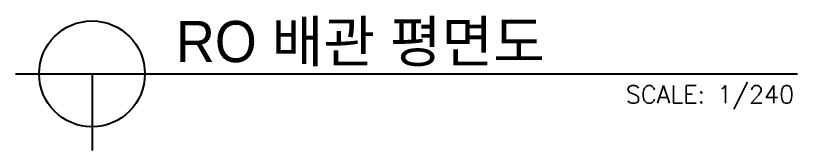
# Model space of a CAD drawing. Header units: millimetres. Extents: x 10903 to 284569, y 2319 to 62017.
# Drawn here: x 156088 to 172053, y 2319 to 5067 of the extents above; entities that cross this region are included whole.
import ezdxf
from ezdxf.enums import TextEntityAlignment as Align

# ---------------------------------------------------------------- set-up
doc = ezdxf.new("R2010")
doc.units = ezdxf.units.MM
doc.layers.add('FORM', color=7, linetype='Continuous')
doc.styles.add('GHD', font='')
doc.styles.add('SIM', font='simplex_.ttf')
doc.styles.get('GHD').set_extended_font_data('Dotum')

msp = doc.modelspace()

# ---------------------------------------------------------------- linework, layer by layer
at = {"layer": 'FORM', "color": 3}
for p, q in [((156088.4, 3879.5), (172053, 3879.5)), ((157648.4, 3879.5), (157648.4, 2319.5))]:
    msp.add_line(p, q, dxfattribs=at)
msp.add_circle((157648.4, 3879.5), 1080, dxfattribs=at)

# ---------------------------------------------------------------- texts
at = {"layer": 'FORM', "color": 4, "style": 'GHD'}
msp.add_text('RO 배관 평면도', height=840, dxfattribs=at).set_placement((159364.2, 4119.5))
at = {"layer": 'FORM', "color": 2, "style": 'SIM'}
msp.add_text('SCALE: 1/240', height=360.001, dxfattribs=at).set_placement((171989.2, 3639.5), align=Align.TOP_RIGHT)

doc.saveas('drawing.dxf')
